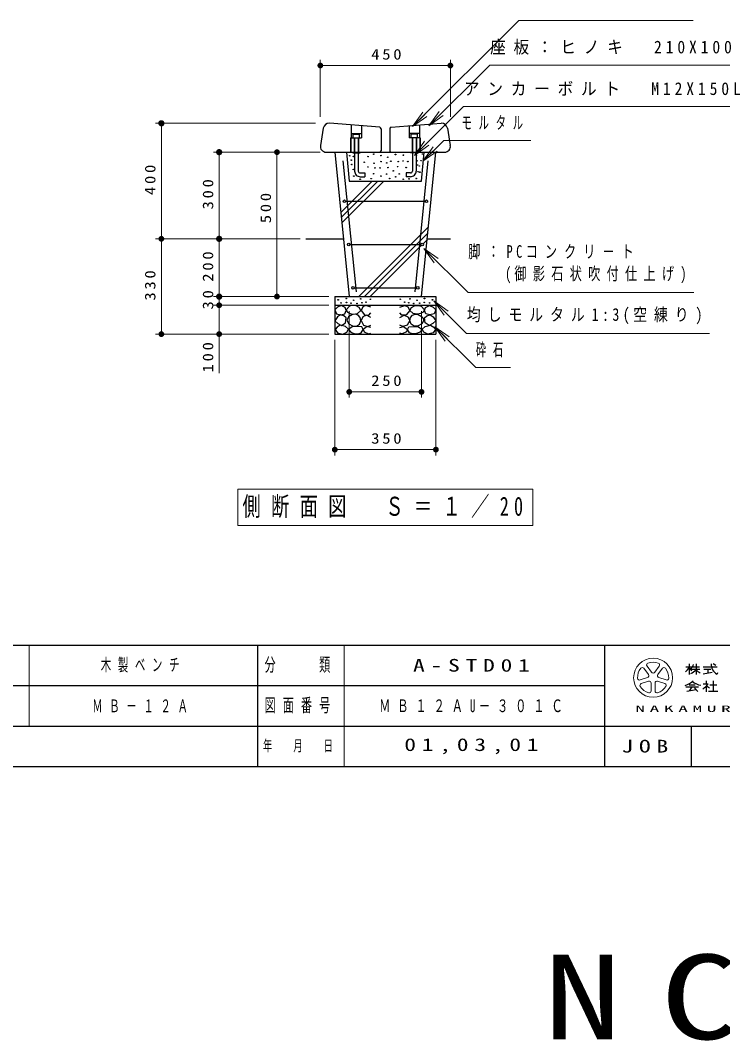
# Model space of a CAD drawing. Units: millimetres on the paper, scale 1:20. Extents: x -365 to 12, y -47 to 257.
# Drawn here: x -171 to -49.6, y -47.4 to 129.2 of the extents above; entities that cross this region are included whole.
import ezdxf

# ---------------------------------------------------------------- set-up
doc = ezdxf.new("R2010")
doc.units = ezdxf.units.MM
doc.layers.add('LY_1', color=3, linetype='Continuous', lineweight=25)
doc.layers.add('LY_2', color=7, linetype='Continuous', lineweight=13)
doc.styles.add('ＭＳ ゴシック', font='')
doc.styles.get('ＭＳ ゴシック').set_extended_font_data('MS Gothic')

# ---------------------------------------------------------------- blocks, each defined once
blk = doc.blocks.new('filled_dot')
at = {"color": 0, "linetype": 'Continuous', "lineweight": -2, "const_width": 1.25}
blk.add_lwpolyline([(-0.625, 0, 1), (0.625, 0, 1)], format="xyb", close=True, dxfattribs=at)

msp = doc.modelspace()

# ---------------------------------------------------------------- linework, layer by layer
at = {"layer": 'LY_1', "color": 7, "lineweight": 13}
for p, q in [((-119.147, 112.477), (-119.147, 122.353)), ((-96.647, 112.477), (-96.647, 122.353)), ((-119.147, 121.353), (-96.647, 121.353)), ((-103.2, 110.777), (-101.432, 113.252)), ((-100.359, 110.919), (-98.591, 113.394)), ((-100.359, 110.919), (-98.238, 113.041)), ((-120.009, 111.35), (-147.647, 111.35)), ((-146.647, 91.353), (-146.647, 111.35)), ((-103.2, 110.777), (-101.078, 112.899)), ((-100.725, 112.545), (-103.2, 110.777)), ((-97.884, 112.687), (-100.359, 110.919)), ((-102.866, 105.797), (-101.098, 108.272)), ((-102.866, 105.797), (-100.744, 107.918)), ((-119.147, 106.353), (-137.647, 106.353)), ((-136.647, 91.353), (-136.647, 106.353)), ((-126.647, 81.353), (-126.647, 106.353)), ((-100.391, 107.565), (-102.866, 105.797)), ((-101.389, 104.773), (-99.621, 107.248)), ((-101.389, 104.773), (-99.268, 106.894)), ((-98.914, 106.541), (-101.389, 104.773)), ((-115.603, 95.918), (-110.168, 101.353)), ((-115.513, 95.018), (-109.178, 101.353)), ((-115.423, 94.118), (-108.188, 101.353)), ((-112.491, 81.353), (-100.442, 93.402)), ((-111.501, 81.353), (-100.552, 92.302)), ((-122.647, 91.353), (-147.647, 91.353)), ((-146.647, 74.853), (-146.647, 91.353)), ((-136.647, 81.353), (-136.647, 91.353)), ((-110.511, 81.353), (-101.689, 90.175)), ((-101.373, 90.491), (-100.662, 91.202)), ((-99.469, 87.21), (-101.237, 89.684)), ((-101.237, 89.684), (-98.762, 87.917)), ((-101.237, 89.684), (-99.116, 87.563)), ((-117.647, 81.353), (-137.647, 81.353)), ((-136.647, 79.853), (-136.647, 81.353)), ((-117.647, 79.853), (-137.647, 79.853)), ((-136.647, 68.078), (-136.647, 79.853)), ((-97.741, 78.139), (-99.509, 80.614)), ((-99.509, 80.614), (-97.034, 78.846)), ((-99.509, 80.614), (-97.388, 78.493)), ((-114.147, 78.853), (-114.147, 63.853)), ((-101.647, 78.853), (-101.647, 63.853)), ((-97.575, 73.661), (-99.342, 76.136)), ((-99.342, 76.136), (-96.867, 74.368)), ((-99.342, 76.136), (-97.221, 74.014)), ((-117.647, 74.853), (-147.647, 74.853)), ((-116.647, 73.853), (-116.647, 53.853)), ((-99.147, 73.853), (-99.147, 53.853)), ((-101.647, 64.853), (-114.147, 64.853)), ((-99.147, 54.853), (-116.647, 54.853)), ((-82.397, 48.003), (-133.397, 48.003)), ((-133.397, 48.003), (-133.397, 41.703)), ((-82.397, 41.703), (-82.397, 48.003)), ((-133.397, 41.703), (-82.397, 41.703))]:
    msp.add_line(p, q, dxfattribs=at)
at = {"layer": 'LY_1'}
for p, q in [((-108.877, 110.652), (-117.567, 111.35)), ((-106.917, 110.652), (-98.227, 111.35)), ((-118.633, 110.518), (-119.133, 107.518)), ((-113.797, 111.047), (-113.797, 108.853)), ((-113.797, 109.603), (-111.997, 109.603)), ((-113.222, 109.603), (-113.222, 109.468)), ((-112.572, 109.603), (-112.572, 109.468)), ((-111.997, 110.903), (-111.997, 108.853)), ((-108.647, 110.403), (-108.647, 106.603)), ((-107.147, 110.403), (-107.147, 106.603)), ((-103.797, 110.903), (-103.797, 108.853)), ((-101.997, 109.603), (-103.797, 109.603)), ((-103.222, 109.603), (-103.222, 109.468)), ((-102.572, 109.603), (-102.572, 109.468)), ((-101.997, 111.047), (-101.997, 108.853)), ((-97.16, 110.518), (-96.66, 107.518)), ((-113.947, 108.853), (-113.947, 106.353)), ((-113.947, 108.853), (-113.847, 108.853)), ((-113.847, 108.853), (-113.847, 106.353)), ((-113.797, 108.853), (-111.997, 108.853)), ((-113.445, 108.853), (-113.445, 109.468)), ((-113.445, 109.468), (-112.348, 109.468)), ((-113.272, 108.853), (-113.272, 106.353)), ((-113.222, 108.853), (-113.222, 103.078)), ((-112.572, 108.853), (-112.572, 103.078)), ((-112.522, 108.853), (-112.522, 106.353)), ((-112.348, 108.853), (-112.348, 109.468)), ((-101.997, 108.853), (-103.797, 108.853)), ((-103.445, 108.853), (-103.445, 109.468)), ((-102.348, 109.468), (-103.445, 109.468)), ((-103.272, 108.853), (-103.272, 106.353)), ((-103.222, 108.853), (-103.222, 103.078)), ((-102.572, 108.853), (-102.572, 103.078)), ((-102.522, 108.853), (-102.522, 106.353)), ((-102.348, 108.853), (-102.348, 109.468)), ((-101.847, 108.853), (-101.947, 108.853)), ((-101.947, 108.853), (-101.947, 106.353)), ((-101.847, 108.853), (-101.847, 106.353)), ((-118.147, 106.353), (-97.647, 106.353)), ((-116.647, 106.353), (-114.147, 81.353)), ((-114.637, 106.353), (-114.137, 101.353)), ((-113.547, 106.353), (-113.547, 106.238)), ((-113.547, 106.238), (-112.247, 106.238)), ((-112.247, 106.353), (-112.247, 106.238)), ((-103.547, 106.353), (-103.547, 106.238)), ((-102.247, 106.238), (-103.547, 106.238)), ((-102.247, 106.353), (-102.247, 106.238)), ((-101.657, 101.353), (-101.157, 106.353)), ((-101.647, 81.353), (-99.147, 106.353)), ((-115.24, 104.852), (-112.973, 82.179)), ((-100.553, 104.852), (-102.82, 82.179)), ((-112.247, 102.753), (-111.472, 102.753)), ((-111.472, 102.753), (-111.472, 102.103)), ((-103.547, 102.753), (-104.322, 102.753)), ((-104.322, 102.753), (-104.322, 102.103)), ((-114.137, 101.353), (-101.657, 101.353)), ((-112.247, 102.103), (-111.472, 102.103)), ((-103.547, 102.103), (-104.322, 102.103)), ((-114.768, 97.853), (-101.026, 97.853)), ((-121.647, 91.353), (-115.147, 91.353)), ((-114.018, 90.353), (-101.776, 90.353)), ((-100.647, 91.353), (-96.647, 91.353)), ((-116.647, 81.353), (-116.647, 74.853)), ((-116.647, 81.353), (-99.147, 81.353)), ((-113.268, 82.853), (-102.526, 82.853)), ((-99.147, 81.353), (-99.147, 74.853)), ((-116.647, 79.853), (-99.147, 79.853)), ((-116.647, 74.853), (-99.147, 74.853))]:
    msp.add_line(p, q, dxfattribs=at)
at = {"layer": 'LY_1', "color": 7, "lineweight": 13}
for points in [[(-103.2, 110.777), (-84.815, 129.162), (-54.662, 129.162)], [(-100.359, 110.919), (-89.843, 121.436), (-47.764, 121.436)], [(-102.866, 105.797), (-94.38, 114.282), (-46.288, 114.282)], [(-101.389, 104.773), (-97.769, 108.393), (-82.722, 108.393)], [(-101.237, 89.684), (-93.59, 82.037), (-54.555, 82.037)], [(-99.509, 80.614), (-93.852, 74.957), (-51.804, 74.957)], [(-99.342, 76.136), (-92.271, 69.065), (-86.248, 69.065)]]:
    msp.add_lwpolyline(points, dxfattribs=at)
at = {"layer": 'LY_1'}
for points in [[(-115.524, 79.823), (-116.158, 79.522), (-116.633, 79.047), (-116.332, 78.35), (-115.603, 78.207), (-114.906, 78.366), (-114.653, 78.952), (-114.843, 79.459)], [(-113.553, 79.828), (-114.08, 79.693), (-114.661, 79.057), (-114.431, 78.638), (-113.974, 78.401), (-113.458, 78.328), (-112.715, 78.395), (-112.147, 78.936), (-112.431, 79.436), (-112.965, 79.746)], [(-102.24, 79.828), (-101.713, 79.693), (-101.132, 79.057), (-101.362, 78.638), (-101.819, 78.401), (-102.335, 78.328), (-103.078, 78.395), (-103.646, 78.936), (-103.362, 79.436), (-102.829, 79.746)], [(-100.269, 79.823), (-99.635, 79.522), (-99.16, 79.047), (-99.461, 78.35), (-100.19, 78.207), (-100.887, 78.366), (-101.14, 78.952), (-100.95, 79.459)], [(-115.651, 78.176), (-116.19, 77.827), (-116.633, 77.146), (-116.126, 76.686), (-115.461, 76.37), (-114.764, 76.813), (-114.685, 77.653), (-115.092, 78.015)], [(-114.188, 76.611), (-113.567, 76.266), (-112.891, 76.219), (-112.377, 76.581), (-112.134, 77.179), (-112.246, 77.716), (-112.593, 78.125), (-113.059, 78.29), (-113.594, 78.233), (-114.283, 77.864), (-114.58, 77.287)], [(-101.605, 76.611), (-102.227, 76.266), (-102.903, 76.219), (-103.416, 76.581), (-103.659, 77.179), (-103.548, 77.716), (-103.2, 78.125), (-102.734, 78.29), (-102.2, 78.233), (-101.51, 77.864), (-101.213, 77.287)], [(-100.142, 78.176), (-99.604, 77.827), (-99.16, 77.146), (-99.667, 76.686), (-100.332, 76.37), (-101.03, 76.813), (-101.109, 77.653), (-100.701, 78.015)], [(-115.692, 76.379), (-116.261, 76.06), (-116.598, 75.637), (-116.195, 75.071), (-115.252, 74.868), (-114.537, 75.187), (-114.263, 75.692), (-114.802, 76.148)], [(-112.837, 76.172), (-113.621, 76.131), (-114.283, 75.658), (-113.85, 75.199), (-113.161, 74.888), (-112.596, 74.88), (-112.053, 75.104), (-111.715, 75.631), (-111.972, 76.118)], [(-102.957, 76.172), (-102.173, 76.131), (-101.51, 75.658), (-101.943, 75.199), (-102.632, 74.888), (-103.197, 74.88), (-103.74, 75.104), (-104.078, 75.631), (-103.822, 76.118)], [(-100.101, 76.379), (-99.533, 76.06), (-99.195, 75.637), (-99.598, 75.071), (-100.541, 74.868), (-101.257, 75.187), (-101.53, 75.692), (-100.991, 76.148)]]:
    msp.add_lwpolyline(points, close=True, dxfattribs=at)
for points in [[(-110.397, 79.518), (-111.252, 79.835), (-111.791, 79.566), (-112.108, 78.964), (-111.521, 78.203), (-110.745, 78.14), (-110.397, 78.536)], [(-105.397, 79.518), (-104.541, 79.835), (-104.003, 79.566), (-103.686, 78.964), (-104.272, 78.203), (-105.048, 78.14), (-105.397, 78.536)], [(-110.412, 77.712), (-111.173, 78.108), (-111.807, 77.855), (-112.108, 77.205), (-111.664, 76.429), (-110.904, 76.191), (-110.412, 76.397)], [(-105.381, 77.712), (-104.62, 78.108), (-103.987, 77.855), (-103.686, 77.205), (-104.129, 76.429), (-104.89, 76.191), (-105.381, 76.397)], [(-110.397, 75.985), (-111.062, 76.191), (-111.712, 75.637), (-111.537, 75.241), (-110.809, 74.876), (-110.397, 75.035)], [(-105.397, 75.985), (-104.731, 76.191), (-104.082, 75.637), (-104.256, 75.241), (-104.985, 74.876), (-105.397, 75.035)]]:
    msp.add_lwpolyline(points, dxfattribs=at)
for centre, radius in [((-109.911, 106.004), 0.05), ((-106.142, 105.945), 0.05), ((-101.482, 106.034), 0.05), ((-114.066, 105.737), 0.05), ((-113.799, 104.965), 0.05), ((-113.706, 104.223), 0.05), ((-113.409, 105.618), 0.05), ((-111.543, 104.609), 0.05), ((-110.89, 105.589), 0.05), ((-109.852, 104.431), 0.05), ((-108.664, 105.767), 0.05), ((-108.635, 104.728), 0.05), ((-107.655, 104.491), 0.05), ((-107.477, 105.47), 0.05), ((-106.943, 104.787), 0.05), ((-105.667, 104.728), 0.05), ((-104.836, 104.817), 0.05), ((-104.776, 105.826), 0.05), ((-104.005, 104.728), 0.05), ((-102.55, 105.796), 0.05), ((-102.432, 104.847), 0.05), ((-101.719, 104.876), 0.05), ((-113.443, 103.363), 0.05), ((-110.92, 103.778), 0.05), ((-109.941, 102.621), 0.05), ((-109.703, 103.63), 0.05), ((-108.813, 103.63), 0.05), ((-107.685, 102.561), 0.05), ((-107.448, 103.689), 0.05), ((-106.527, 103.125), 0.05), ((-105.785, 103.838), 0.05), ((-105.489, 102.591), 0.05), ((-104.301, 103.689), 0.05), ((-102.317, 104.134), 0.05), ((-102.228, 102.977), 0.05), ((-102.016, 103.956), 0.05), ((-101.927, 102.888), 0.05), ((-113.354, 102.205), 0.05), ((-112.256, 101.671), 0.05), ((-110.356, 101.76), 0.05), ((-108.664, 102.205), 0.05), ((-107.151, 101.79), 0.05), ((-106.112, 102.086), 0.05), ((-104.806, 101.671), 0.05), ((-103.797, 101.73), 0.05), ((-102.55, 101.79), 0.05), ((-114.993, 97.853), 0.225), ((-100.801, 97.853), 0.225), ((-114.243, 90.353), 0.225), ((-101.551, 90.353), 0.225), ((-113.493, 82.853), 0.225), ((-102.301, 82.853), 0.225), ((-116.056, 80.79), 0.05), ((-115.552, 80.26), 0.05), ((-114.669, 81.017), 0.05), ((-114.619, 80.336), 0.05), ((-113.837, 80.21), 0.05), ((-113.383, 80.714), 0.05), ((-112.803, 80.16), 0.05), ((-112.147, 80.967), 0.05), ((-111.946, 80.286), 0.05), ((-111.24, 80.387), 0.05), ((-110.483, 80.891), 0.05), ((-105.31, 80.891), 0.05), ((-104.554, 80.387), 0.05), ((-103.848, 80.286), 0.05), ((-103.646, 80.967), 0.05), ((-102.99, 80.16), 0.05), ((-102.41, 80.714), 0.05), ((-101.956, 80.21), 0.05), ((-101.175, 80.336), 0.05), ((-101.124, 81.017), 0.05), ((-100.242, 80.26), 0.05), ((-99.737, 80.79), 0.05)]:
    msp.add_circle(centre, radius, dxfattribs=at)
for centre, radius, start, end in [((-117.647, 110.353), 1, 85.41043, 170.53769), ((-98.147, 110.353), 1, 9.46227, 94.58953), ((-108.897, 110.403), 0.25, 0, 85.41046), ((-106.897, 110.403), 0.25, 94.5895, 179.99996), ((-118.147, 107.353), 1, 170.53769, 270), ((-108.897, 106.603), 0.25, 270.00002, 0), ((-106.897, 106.603), 0.25, 179.99996, 269.99995), ((-97.647, 107.353), 1, 269.99996, 9.46227), ((-112.247, 103.078), 0.975, 179.99998, 270.00003), ((-112.247, 103.078), 0.325, 179.99998, 270.00003), ((-103.547, 103.078), 0.975, 269.99996, 0), ((-103.547, 103.078), 0.325, 269.99996, 0)]:
    msp.add_arc(centre, radius, start, end, dxfattribs=at)
at = {"layer": 'LY_2', "color": 20, "lineweight": 25}
for p, q in [((-365, 21), (0, 21)), ((-365, 0), (0, 0))]:
    msp.add_line(p, q, dxfattribs=at)
at = {"layer": 'LY_2'}
for p, q in [((-169.5, 21), (-169.5, 7)), ((-115, 21), (-115, 0)), ((-62.39, 15.917), (-63.175, 16.997)), ((-62.629, 17.393), (-61.844, 16.313)), ((-61.298, 16.313), (-60.513, 17.393)), ((-59.967, 16.997), (-60.752, 15.917)), ((-63.828, 14.985), (-62.559, 15.397)), ((-62.35, 14.755), (-63.62, 14.343)), ((-61.908, 13.099), (-61.908, 14.434)), ((-61.233, 14.434), (-61.233, 13.099)), ((-59.522, 14.343), (-60.792, 14.755)), ((-60.583, 15.397), (-59.313, 14.985))]:
    msp.add_line(p, q, dxfattribs=at)
at = {"layer": 'LY_2', "color": 3, "lineweight": 25}
for p, q in [((-130, 21), (-130, 0)), ((-70, 21), (-70, 0)), ((-55.361, 17.793), (-55.361, 15.903)), ((-54.146, 17.793), (-54.146, 15.903)), ((-50.719, 17.467), (-51.16, 17.761)), ((-55.901, 17.253), (-54.956, 17.253)), ((-54.915, 16.848), (-53.471, 16.848)), ((-54.769, 17.253), (-53.525, 17.253)), ((-52.931, 17.253), (-50.501, 17.253)), ((-52.889, 16.02), (-51.353, 16.327)), ((-52.796, 16.848), (-51.581, 16.848)), ((-52.121, 16.848), (-52.121, 16.173)), ((-55.361, 14.148), (-54.281, 14.148)), ((-52.931, 14.283), (-52.051, 14.283)), ((-52.391, 14.823), (-52.391, 14.283)), ((-51.783, 14.148), (-50.568, 14.148)), ((-51.176, 14.823), (-51.176, 13.068)), ((-182.5, 14), (-70, 14)), ((-55.901, 13.784), (-53.741, 13.784)), ((-55.765, 13.067), (-54.113, 13.304)), ((-54.899, 13.784), (-55.289, 13.136)), ((-54.416, 13.607), (-53.81, 13.001)), ((-52.391, 13.91), (-52.391, 12.933)), ((-52.34, 13.96), (-51.796, 13.646)), ((-51.986, 13.068), (-50.366, 13.068)), ((-237.5, 7), (0, 7)), ((-55, 7), (-55, 0))]:
    msp.add_line(p, q, dxfattribs=at)
at = {"layer": 'LY_2'}
msp.add_circle((-61.571, 15.363), 3.375, dxfattribs=at)
for centre, radius, start, end in [((-62.356, 17.592), 0.338, 109.39847, 215.99997), ((-61.571, 15.363), 2.7, 70.60155, 109.39847), ((-60.786, 17.592), 0.338, 324, 70.60155), ((-61.571, 15.363), 2.7, 142.60154, 181.39846), ((-63.448, 16.798), 0.338, 35.99999, 142.60154), ((-62.663, 15.718), 0.338, 287.99998, 35.99999), ((-61.571, 16.512), 0.338, 215.99998, 324), ((-60.479, 15.718), 0.338, 143.99996, 251.99999), ((-59.694, 16.798), 0.338, 37.39846, 143.99995), ((-61.571, 15.363), 2.7, 358.60155, 37.39847), ((-63.933, 15.306), 0.338, 181.39848, 287.99997), ((-63.516, 14.022), 0.338, 107.99999, 214.60154), ((-62.246, 14.434), 0.338, 359.99997, 107.99999), ((-60.896, 14.434), 0.338, 71.99997, 179.99999), ((-59.626, 14.022), 0.338, 325.39847, 71.99996), ((-59.209, 15.306), 0.338, 252.00001, 358.60156), ((-61.571, 15.363), 2.7, 214.60156, 253.39848), ((-62.246, 13.099), 0.338, 253.39847, 359.99997), ((-60.896, 13.099), 0.338, 179.99999, 286.60154), ((-61.571, 15.363), 2.7, 286.60155, 325.39847)]:
    msp.add_arc(centre, radius, start, end, dxfattribs=at)
at = {"layer": 'LY_2', "color": 3, "lineweight": 25}
for centre, radius, start, end in [((-49.563, 17.694), 1.953, 177.09472, 240.51891), ((-57.466, 18.084), 2.285, 311.36185, 337.13638), ((-53.383, 18.427), 2.345, 212.50346, 230.00631), ((-56.374, 18.818), 3.034, 295.86917, 317.23867), ((-56.002, 18.047), 1.467, 313.72108, 343.54317), ((-51.918, 18.818), 3.034, 222.76131, 240.10806), ((-51.54, 16.805), 1.299, 321.42112, 334.8249), ((-56.898, 17.257), 3.32, 285.11261, 313.40619), ((-52.77, 17.194), 3.192, 231.17281, 259.75506), ((-55.66, 17.226), 4.657, 304.87257, 320.80411)]:
    msp.add_arc(centre, radius, start, end, dxfattribs=at)

# ---------------------------------------------------------------- block references
at = {"layer": 'LY_1', "color": 7, "lineweight": 13, "xscale": 0.4, "yscale": 0.4}
for p in [(-119.147, 121.353), (-114.147, 64.853), (-116.647, 54.853)]:
    msp.add_blockref('filled_dot', p, dxfattribs=at)
at = {"layer": 'LY_1', "color": 7, "lineweight": 13}
for p, xscale, yscale, rotation in [((-96.647, 121.353), 0.4, 0.4, 180), ((-146.647, 111.35), 0.431, 0.431, 270), ((-136.647, 106.353), 0.431, 0.431, 270), ((-126.647, 106.353), 0.4, 0.4, 270), ((-146.647, 91.353), 0.4, 0.4, 270), ((-136.647, 91.353), 0.431, 0.431, 270), ((-136.647, 81.353), 0.431, 0.431, 270), ((-126.647, 81.353), 0.4, 0.4, 90), ((-136.647, 79.853), 0.4, 0.4, 270), ((-146.647, 74.853), 0.4, 0.4, 90), ((-136.647, 74.853), 0.4, 0.4, 90), ((-101.647, 64.853), 0.4, 0.4, 180), ((-99.147, 54.853), 0.4, 0.4, 180)]:
    msp.add_blockref('filled_dot', p, dxfattribs=dict(at, xscale=xscale, yscale=yscale, rotation=rotation))

# ---------------------------------------------------------------- texts
at = {"layer": 'LY_1', "color": 7, "style": 'ＭＳ ゴシック'}
for s, insert, char_height, attachment_point in [('\\T1.5;\\W0.9;座板：ヒノキ\u3000210X100', (-89.764, 124.436), 2.199, 4), ('\\T1.33;\\W1.15;450', (-107.481, 122.353), 1.833, 8), ('\\T1.5;\\W0.9;アンカーボルト\u3000M12X150L', (-94.288, 117.282), 2.199, 4), ('\\T1.64;\\W0.6;モルタル', (-94.722, 111.393), 2.199, 4), ('\\T1.58;\\W0.7;脚：PCコンクリ－ト', (-93.555, 89.037), 2.199, 4), ('\\T1.52;\\W0.7;\u3000\u3000(御影石状吹付仕上げ)', (-93.555, 85.037), 2.199, 4), ('\\T1.5;\\W0.8;均しモルタル1:3(空練り)', (-93.804, 77.957), 2.199, 4), ('\\T1.64;\\W0.6;砕石', (-92.248, 72.065), 2.199, 4), ('\\T1.33;\\W1.15;250', (-107.481, 65.853), 1.833, 8), ('\\T1.33;\\W1.15;350', (-107.481, 55.853), 1.833, 8), ('\\T1.57;\\W0.7;側断面図\u3000Ｓ＝１／20', (-107.897, 44.853), 3.299, 5), ('\\T1.64;\\W0.6;木製ベンチ', (-149.75, 17.5), 2.199, 5), ('\\T1.5;\\W1.35;A-STD01', (-92.5, 17.5), 2.199, 5), ('\\T1.64;\\W0.6;ＭＢ－１２Ａ', (-149.75, 10.5), 2.199, 5), ('\\T1.61;\\W0.65;ＭＢ１２ＡU－３０１Ｃ', (-92.5, 10.5), 2.199, 5), ('\\T1.5;\\W1.35;01,03,01', (-92.5, 3.5), 2.199, 5), ('\\T1.5;\\W1.35;NCA3G', (-30, -40), 14.66, 5)]:
    msp.add_mtext(s, dxfattribs=dict(at, insert=insert, char_height=char_height, attachment_point=attachment_point))
at = {"layer": 'LY_1', "color": 7, "char_height": 1.833, "attachment_point": 8, "rotation": 90, "style": 'ＭＳ ゴシック'}
for s, insert in [('\\T1.33;\\W1.15;400', (-147.647, 101.793)), ('\\T1.33;\\W1.15;300', (-137.647, 99.294)), ('\\T1.33;\\W1.15;500', (-127.647, 96.911)), ('\\T1.33;\\W1.15;200', (-137.647, 86.794)), ('\\T1.33;\\W1.15;330', (-147.647, 83.518)), ('\\T1.34;\\W1.15;30', (-137.647, 81.031)), ('\\T1.33;\\W1.15;100', (-137.647, 71.078))]:
    msp.add_mtext(s, dxfattribs=dict(at, insert=insert))
at = {"layer": 'LY_2', "attachment_point": 5, "style": 'ＭＳ ゴシック'}
for s, insert, char_height in [('\\T1.64;\\W0.6;分\u3000\u3000類', (-122.5, 17.5), 2.346), ('\\T1.64;\\W0.6;図面番号', (-122.5, 10.5), 2.346), ('\\T1.5;\\W2.2;NAKAMURA\\~MFG.CORPORATION', (-35, 10), 1.1), ('\\T1.64;\\W0.6;年\u3000月\u3000日', (-122.5, 3.5), 1.906), ('\\T1.5;\\W1.35;JOB', (-62.5, 3.5), 2.199)]:
    msp.add_mtext(s, dxfattribs=dict(at, insert=insert, char_height=char_height))

doc.saveas('drawing.dxf')
